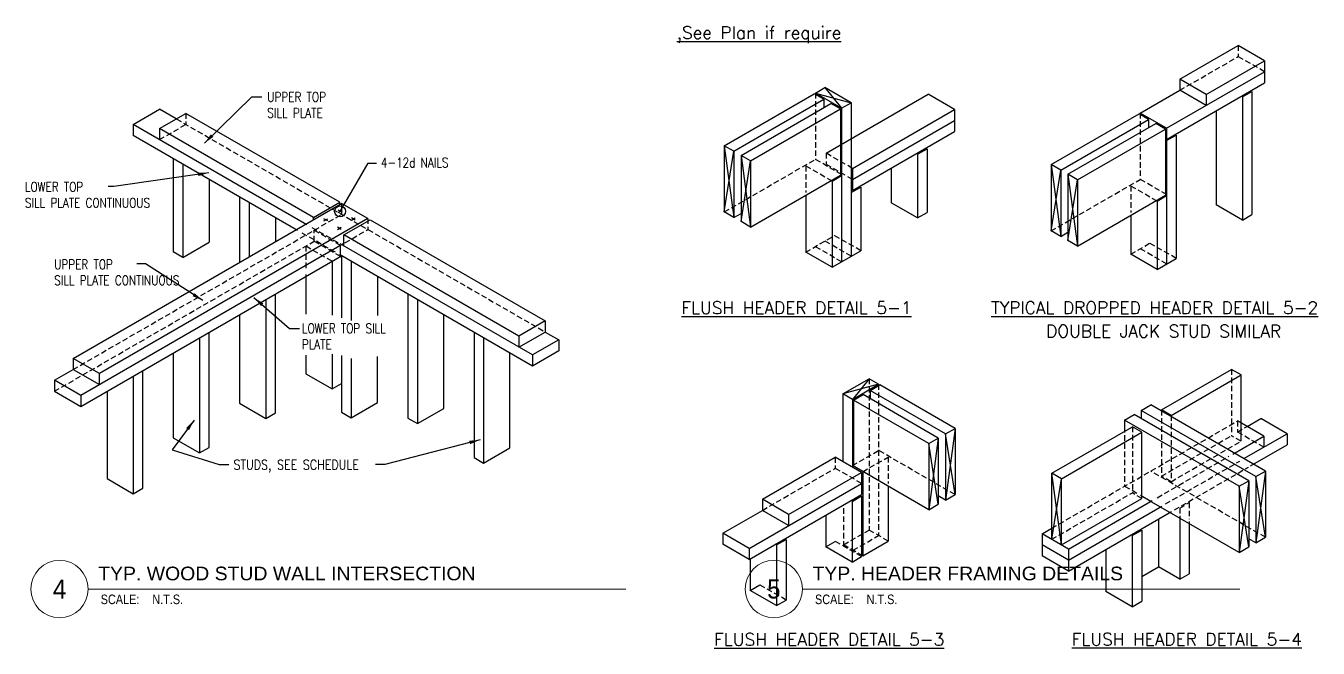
# Model space of a CAD drawing. Extents: x 4834 to 83801, y -13735 to 32221.
# Drawn here: x 10893.8 to 11130.3, y -4337.4 to -4223.6 of the extents above; entities that cross this region are included whole.
import ezdxf
from ezdxf.enums import TextEntityAlignment as Align

# ---------------------------------------------------------------- set-up
doc = ezdxf.new("R2018")
doc.units = 0
doc.header["$LTSCALE"] = 8
doc.header["$MEASUREMENT"] = 0
doc.linetypes.add('HIDDEN2', pattern=[0.1875, 0.125, -0.0625])
doc.layers.get('0').update_dxf_attribs({"lineweight": 9})
for name, color, linetype in [('S-ANNO-TEXT', 50, 'Continuous'), ('S-SECT-ELEV', 1, 'Continuous'), ('S-SECT-MBND', 2, 'Continuous')]:
    doc.layers.add(name, color=color, linetype=linetype)
doc.styles.add('1', font='SIMPLEX.shx', dxfattribs={"width": 0.8})
doc.styles.get("Standard").update_dxf_attribs({"font": 'stylu.ttf'})
doc.dimstyles.new('STD-16A', dxfattribs={"dimscale": 16, "dimtxt": 0.109375, "dimasz": 0.125, "dimexe": 0.09375, "dimexo": 0.125, "dimgap": 0.0625, "dimtad": 1, "dimdec": 4, "dimrnd": 0.0625, "dimzin": 3, "dimdsep": 46, "dimlunit": 4, "dimtxsty": 'Standard', "dimblk2": 'TIC', "dimcen": -0.09375, "dimclrd": 256, "dimclre": 256, "dimclrt": 50, "dimadec": 0, "dimazin": 0, "dimtfac": 1, "dimtdec": 4, "dimtmove": 2, "dimatfit": 3, "dimfxl": 1, "dimfrac": 2, "dimtolj": 1, "dimtzin": 0, "dimarcsym": 0})

# ---------------------------------------------------------------- blocks, each defined once
blk = doc.blocks.new('TIC')
for p, q in [((-1, 0), (0, 0)), ((0, 0), (0.5, 0))]:
    blk.add_line(p, q)
at = {"color": 33}
blk.add_line((0.22, 0.38), (-0.22, -0.38), dxfattribs=at)
blk = doc.blocks.new('*U338')
at = {"color": 160}
blk.add_line((0, 0), (5.002, 0), dxfattribs=at)
blk.add_circle((-0.328, 0), 0.328, dxfattribs=at)
at = {"color": 2, "width": 0.85}
blk.add_text('SCALE:', height=0.1094, dxfattribs=at).set_placement((0.143, -0.172))
at = {"color": 210, "lineweight": 30, "width": 1.0625, "flags": 104}
blk.add_attdef('TITLE', text='', height=0.188, dxfattribs=at).set_placement((0.115, 0.257), align=Align.TOP_LEFT)
at = {"color": 3, "width": 0.9375}
blk.add_attdef('SN', text='', height=0.219, dxfattribs=at).set_placement((-0.328, 0), align=Align.MIDDLE)
at = {"color": 2, "width": 0.85}
blk.add_attdef('SCL', (0.733, -0.172), '', height=0.109, dxfattribs=at)
blk = doc.blocks.new('*U340')
at = {"color": 160}
blk.add_line((0, 0), (6.15, 0), dxfattribs=at)
blk.add_circle((-0.328, 0), 0.328, dxfattribs=at)
at = {"color": 2, "width": 0.85}
blk.add_text('SCALE:', height=0.1094, dxfattribs=at).set_placement((0.143, -0.172))
at = {"color": 210, "lineweight": 30, "width": 1.0625, "flags": 104}
blk.add_attdef('TITLE', text='', height=0.188, dxfattribs=at).set_placement((0.115, 0.257), align=Align.TOP_LEFT)
at = {"color": 3, "width": 0.9375}
blk.add_attdef('SN', text='', height=0.219, dxfattribs=at).set_placement((-0.328, 0), align=Align.MIDDLE)
at = {"color": 2, "width": 0.85}
blk.add_attdef('SCL', (0.733, -0.172), '', height=0.109, dxfattribs=at)

msp = doc.modelspace()

# ---------------------------------------------------------------- linework, layer by layer
at = {"layer": 'S-SECT-ELEV'}
for p, q in [((11104.98012, -4233.3363), (11115.68716, -4227.15459)), ((11120.49966, -4229.93308), (11115.68716, -4227.15459)), ((11109.79262, -4236.11479), (11120.49966, -4229.93308)), ((11120.49966, -4229.93308), (11120.49966, -4233.97454)), ((11102.5683, -4242.30648), (11120.49966, -4231.95381)), ((11102.5683, -4244.32721), (11120.49966, -4233.97454)), ((11109.79262, -4236.11479), (11104.98012, -4233.3363)), ((11104.98012, -4233.3363), (11104.98012, -4235.35702)), ((11021.61322, -4245.48901), (11038.06443, -4235.9909)), ((11038.2819, -4235.86535), (11040.0319, -4234.85498)), ((11044.8444, -4237.63348), (11040.0319, -4234.85498)), ((11040.24988, -4246.85349), (11058.91087, -4236.07956)), ((11063.72337, -4238.85806), (11058.91087, -4236.07956)), ((11097.7558, -4239.52799), (11104.98012, -4235.35702)), ((11109.79262, -4238.13552), (11104.98012, -4235.35702)), ((11109.79262, -4236.11479), (11109.79262, -4238.13552)), ((11118.19266, -4235.54182), (11118.19266, -4258.09262)), ((10913.42363, -4241.5875), (10918.23613, -4238.809)), ((10921.31368, -4240.58583), (10918.23613, -4238.809)), ((11023.36322, -4246.49937), (11039.81443, -4237.00127)), ((11024.67572, -4247.25715), (11041.12693, -4237.75904)), ((11026.42572, -4248.26751), (11042.87693, -4238.7694)), ((11039.81443, -4237.00127), (11039.81443, -4238.51681)), ((11043.0944, -4238.64385), (11044.8444, -4237.63348)), ((11043.0944, -4238.64385), (11043.0944, -4266.72202)), ((11044.8444, -4237.63348), (11044.8444, -4265.71165)), ((11045.06238, -4249.63199), (11063.72337, -4238.85806)), ((11063.72337, -4238.85806), (11063.72337, -4242.89951)), ((11116.44266, -4236.55219), (11116.44266, -4259.10298)), ((10918.25118, -4242.35396), (10923.06368, -4239.57546)), ((10951.21215, -4255.82699), (10923.06368, -4239.57546)), ((11045.06238, -4251.65271), (11063.72337, -4240.87879)), ((11081.43389, -4248.95145), (11097.53833, -4239.65354)), ((11083.18389, -4249.96181), (11099.28833, -4240.6639)), ((11099.28833, -4240.6639), (11099.28833, -4242.17945)), ((11111.63016, -4239.09535), (11111.63016, -4256.32448)), ((10913.42363, -4241.5875), (10913.42363, -4243.60822)), ((10945.22738, -4259.9494), (10913.42363, -4241.5875)), ((10918.25118, -4242.35396), (10918.25118, -4244.37469)), ((10946.39965, -4258.60549), (10918.25118, -4242.35396)), ((11045.06238, -4253.67344), (11063.72337, -4242.89951)), ((11084.49639, -4250.71958), (11100.60083, -4241.42168)), ((11086.24639, -4251.72995), (11102.35083, -4242.43204)), ((11104.3183, -4243.55219), (11104.3183, -4266.10298)), ((10943.52057, -4260.9847), (10913.42363, -4243.60822)), ((11021.61322, -4245.48901), (11021.61322, -4257.61337)), ((11023.36322, -4246.49937), (11021.61322, -4245.48901)), ((11102.5683, -4244.32721), (11102.35083, -4244.20165)), ((11102.5683, -4244.56255), (11102.5683, -4267.11334)), ((10920.7541, -4247.84048), (10920.7541, -4264.92923)), ((11023.36322, -4246.49937), (11023.36322, -4258.62373)), ((11026.42572, -4248.26751), (11024.67572, -4247.25715)), ((11024.67572, -4247.25715), (11024.67572, -4259.3815)), ((11026.42572, -4248.26751), (11026.42572, -4260.39186)), ((11056.96875, -4247.06405), (11056.96875, -4258.71165)), ((11058.71875, -4246.05369), (11058.71875, -4257.70129)), ((10922.5041, -4248.85084), (10922.5041, -4265.93959)), ((11052.15625, -4249.57779), (11052.15625, -4255.93316)), ((11081.43389, -4248.95145), (11081.43389, -4261.0758)), ((11083.18389, -4249.96181), (11081.43389, -4248.95145)), ((11083.18389, -4249.96181), (11083.18389, -4262.08617)), ((10927.3166, -4251.62934), (10927.3166, -4263.1611)), ((11026.42572, -4260.39186), (11042.87693, -4250.89376)), ((11041.3444, -4251.9627), (11041.3444, -4267.73238)), ((11084.49639, -4250.71958), (11084.49639, -4262.84394)), ((11086.24639, -4251.72995), (11084.49639, -4250.71958)), ((11086.24639, -4251.72995), (11086.24639, -4263.8543)), ((10932.87846, -4254.84048), (10932.87846, -4266.81975)), ((11036.5319, -4254.46945), (11036.5319, -4264.95388)), ((11046.5944, -4253.05369), (11046.5944, -4264.70129)), ((11086.24639, -4263.8543), (11102.35083, -4254.5564)), ((10934.62846, -4255.85084), (10934.62846, -4265.80939)), ((10946.39965, -4258.60549), (10951.21215, -4255.82699)), ((10950.92873, -4257.71298), (10951.6392, -4257.30278)), ((10951.6392, -4257.71298), (10950.92873, -4257.30278)), ((10951.21215, -4256.23479), (10951.21215, -4255.82699)), ((10956.37782, -4258.80939), (10951.56532, -4256.03089)), ((10951.56532, -4256.03089), (10951.56532, -4258.05162)), ((11023.36322, -4258.62373), (11021.61322, -4257.61337)), ((11056.96875, -4258.71165), (11052.15625, -4255.93316)), ((11056.96875, -4258.71165), (11058.71875, -4257.70129)), ((11100.8183, -4255.62533), (11100.8183, -4268.12371)), ((11116.44266, -4259.10298), (11111.63016, -4256.32448)), ((10939.44096, -4258.62934), (10939.44096, -4263.03089)), ((10946.39965, -4259.01329), (10946.39965, -4258.60549)), ((10948.33145, -4259.25608), (10949.04192, -4258.84589)), ((10949.04192, -4259.25608), (10948.33145, -4258.84589)), ((10953.34993, -4259.11086), (10954.0604, -4258.70066)), ((10954.0604, -4259.11086), (10953.34993, -4258.70066)), ((11023.36322, -4258.62373), (11024.67572, -4257.86596)), ((11026.42572, -4260.39186), (11024.67572, -4259.3815)), ((11096.0058, -4258.13209), (11096.0058, -4265.34521)), ((11116.44266, -4259.10298), (11118.19266, -4258.09262)), ((10950.79653, -4260.81759), (10951.507, -4260.4074)), ((10951.507, -4260.81759), (10950.79653, -4260.4074)), ((10951.94901, -4263.83441), (10951.94901, -4261.80941)), ((11083.18389, -4262.08617), (11081.43389, -4261.0758)), ((11083.18389, -4262.08617), (11084.49639, -4261.32839)), ((10922.5041, -4265.93959), (10927.3166, -4263.1611)), ((10951.35663, -4265.76708), (10951.35663, -4263.74635)), ((11041.3444, -4267.73238), (11046.5944, -4264.70129)), ((11086.24639, -4263.8543), (11084.49639, -4262.84394)), ((10922.5041, -4265.93959), (10920.7541, -4264.92923)), ((10949.81532, -4266.6397), (10949.81532, -4276.4937)), ((10951.56532, -4265.62934), (10951.56532, -4276.97549)), ((10953.31532, -4266.6397), (10953.31532, -4277.4573)), ((11041.3444, -4267.73238), (11036.5319, -4264.95388)), ((11100.8183, -4268.12371), (11096.0058, -4265.34521)), ((11100.8183, -4268.12371), (11104.3183, -4266.10298)), ((10945.00282, -4269.07993), (10945.00282, -4276.3331)), ((10958.12782, -4269.4182), (10958.12782, -4276.54723)), ((10937.69096, -4273.6397), (10937.69096, -4295.37746)), ((10965.43967, -4273.6397), (10965.43967, -4296.32933)), ((10988.83814, -4277.55037), (10988.83814, -4279.57109)), ((10925.5666, -4280.6397), (10925.5666, -4301.68996)), ((10977.56403, -4280.6397), (10977.56403, -4303.5487)), ((10984.02564, -4282.34959), (10988.83814, -4279.57109)), ((10984.02564, -4280.32887), (10984.02564, -4282.34959)), ((10949.81532, -4283.61362), (10949.81532, -4289.9737)), ((10986.48522, -4283.76963), (10986.48522, -4285.79036)), ((10953.31532, -4284.41662), (10953.31532, -4295.2524)), ((10913.44225, -4287.6397), (10913.44225, -4309.17121)), ((11043.29964, -4290.8889), (11048.11214, -4288.11041)), ((11049.86214, -4289.12077), (11048.11214, -4288.11041)), ((11101.63359, -4293.81911), (11114.44951, -4286.41983)), ((11103.38359, -4294.82947), (11116.19951, -4287.4302)), ((11116.19951, -4287.4302), (11114.44951, -4286.41983)), ((11116.19951, -4299.55455), (11116.19951, -4287.4302)), ((11043.29964, -4290.8889), (11043.29964, -4303.19739)), ((11045.04964, -4291.89927), (11043.29964, -4290.8889)), ((11062.09733, -4298.20548), (11048.32961, -4290.25669)), ((11048.32961, -4290.25669), (11048.32961, -4291.77223)), ((11063.84733, -4297.19512), (11050.07961, -4289.24632)), ((10903.82288, -4291.17272), (10903.82288, -4293.19345)), ((11059.03483, -4299.97362), (11045.26711, -4292.02482)), ((11060.78483, -4298.96326), (11047.01711, -4291.01446)), ((11097.92296, -4293.90227), (11099.67296, -4292.89191)), ((11120.65703, -4305.00707), (11099.67296, -4292.89191)), ((11094.86046, -4295.67041), (11096.61046, -4294.66004)), ((11117.59453, -4306.7752), (11096.61046, -4294.66004)), ((11118.90703, -4306.01743), (11097.92296, -4293.90227)), ((11097.92296, -4293.90227), (11097.92296, -4295.41781)), ((11103.38359, -4294.82947), (11101.63359, -4293.81911)), ((11117.30452, -4296.8574), (11119.84297, -4295.39183)), ((11124.65547, -4298.17033), (11119.84297, -4295.39183)), ((11062.09733, -4298.20548), (11063.84733, -4297.19512)), ((11063.84733, -4297.19512), (11063.84733, -4309.31948)), ((11081.57772, -4305.39837), (11096.30382, -4296.89625)), ((11083.32772, -4306.40874), (11098.05382, -4297.90661)), ((11115.84453, -4307.78557), (11094.86046, -4295.67041)), ((11094.86046, -4295.67041), (11094.86046, -4297.9815)), ((11098.05382, -4310.03097), (11098.05382, -4297.90661)), ((11120.36702, -4298.62554), (11115.55452, -4295.84704)), ((11059.03483, -4299.97362), (11060.78483, -4298.96326)), ((11059.03483, -4299.97362), (11059.03483, -4312.09798)), ((11060.78483, -4298.96326), (11060.78483, -4311.08761)), ((11062.09733, -4298.20548), (11062.09733, -4310.32984)), ((11114.70802, -4301.89276), (11120.36702, -4298.62554)), ((11116.73546, -4302.74295), (11124.65547, -4298.17033)), ((11117.9211, -4304.07914), (11124.65547, -4300.19105)), ((11120.36702, -4298.62554), (11120.36702, -4300.64626)), ((11124.65547, -4298.17033), (11124.65547, -4300.19105)), ((11028.58249, -4310.1788), (11041.90542, -4302.4868)), ((11059.03483, -4312.09798), (11045.04964, -4304.02362)), ((11118.90703, -4306.01743), (11120.65703, -4305.00707)), ((11120.65703, -4305.00707), (11120.65703, -4317.13142)), ((11026.17067, -4319.14898), (11046.73981, -4307.27338)), ((11033.39499, -4312.95729), (11046.71792, -4305.2653)), ((11081.57772, -4317.52273), (11081.57772, -4305.39837)), ((11083.32772, -4306.40874), (11081.57772, -4305.39837)), ((11083.32772, -4318.53309), (11083.32772, -4306.40874)), ((11115.84453, -4307.78557), (11117.59453, -4306.7752)), ((11117.59453, -4306.7752), (11117.59453, -4318.89956)), ((11118.90703, -4306.01743), (11118.90703, -4318.14179)), ((11026.17067, -4321.16971), (11046.73981, -4309.29411)), ((11051.61214, -4307.72487), (11051.61214, -4317.82141)), ((11062.09733, -4310.32984), (11060.78483, -4309.57207)), ((11062.09733, -4310.32984), (11063.84733, -4309.31948)), ((11099.67296, -4310.57326), (11097.81269, -4309.49923)), ((11115.84453, -4307.78557), (11115.84453, -4319.90992)), ((11028.58249, -4310.1788), (11028.58249, -4312.19952)), ((11033.39499, -4312.95729), (11028.58249, -4310.1788)), ((11044.98981, -4310.56509), (11044.98981, -4321.67009)), ((11059.03483, -4312.09798), (11060.78483, -4311.08761)), ((11083.32772, -4318.53309), (11098.05382, -4310.03097)), ((11084.60692, -4319.27164), (11099.94195, -4310.41796)), ((11084.60692, -4321.29237), (11101.72503, -4311.40922)), ((11115.84453, -4319.90992), (11099.47195, -4310.4572)), ((11021.35817, -4316.37049), (11028.58249, -4312.19952)), ((11033.39499, -4314.97802), (11028.58249, -4312.19952)), ((11033.39499, -4312.95729), (11033.39499, -4314.97802)), ((11040.17731, -4313.10825), (11040.17731, -4318.89159)), ((11084.60692, -4323.31309), (11103.46095, -4312.42771)), ((11101.07407, -4313.80578), (11101.07407, -4322.54509)), ((11104.98236, -4313.20617), (11104.98236, -4324.80155)), ((11106.73236, -4314.22612), (11106.73236, -4323.79119)), ((11026.17067, -4319.14898), (11021.35817, -4316.37049)), ((11021.35817, -4316.37049), (11021.35817, -4318.39121)), ((11079.79442, -4316.49314), (11081.57772, -4315.46356)), ((11079.79442, -4316.49314), (11079.79442, -4320.5346)), ((11084.60692, -4319.27164), (11079.79442, -4316.49314)), ((11096.26157, -4316.81962), (11096.26157, -4329.8365)), ((11098.01157, -4315.80926), (11098.01157, -4328.82614)), ((11026.17067, -4321.16971), (11021.35817, -4318.39121)), ((11026.17067, -4319.14898), (11026.17067, -4321.16971)), ((11031.17528, -4318.51564), (11031.17528, -4329.62063)), ((11032.92528, -4317.50527), (11032.92528, -4328.61027)), ((11044.98981, -4321.67009), (11040.17731, -4318.89159)), ((11046.9591, -4320.50784), (11051.61214, -4317.82141)), ((11084.60692, -4321.29237), (11079.79442, -4318.51387)), ((11084.60692, -4319.27164), (11084.60692, -4323.31309)), ((11115.84453, -4319.90992), (11117.59453, -4318.89956)), ((11118.90703, -4318.14179), (11117.59453, -4317.38401)), ((11118.90703, -4318.14179), (11120.65703, -4317.13142)), ((11026.36278, -4321.05879), (11026.36278, -4326.84213)), ((11044.98981, -4321.67009), (11046.73981, -4320.65973)), ((11084.60692, -4323.31309), (11079.79442, -4320.5346)), ((11091.44907, -4319.36278), (11091.44907, -4327.058)), ((11098.01157, -4324.31323), (11101.07407, -4322.54509)), ((11104.98236, -4324.80155), (11101.07407, -4322.54509)), ((11104.98236, -4324.80155), (11106.73236, -4323.79119)), ((11031.17528, -4329.62063), (11026.36278, -4326.84213)), ((11031.17528, -4329.62063), (11032.92528, -4328.61027)), ((11096.26157, -4329.8365), (11091.44907, -4327.058)), ((11096.26157, -4329.8365), (11098.01157, -4328.82614))]:
    msp.add_line(p, q, dxfattribs=at)
at = {"layer": 'S-SECT-ELEV', "linetype": 'HIDDEN2'}
for p, q in [((10956.37782, -4258.80939), (10956.37782, -4260.83012)), ((10946.52919, -4262.97995), (10946.52919, -4260.95923))]:
    msp.add_line(p, q, dxfattribs=at)
at = {"layer": 'S-SECT-ELEV'}
for points in [[(10956.37782, -4258.80939), (10907.25414, -4287.17096), (10902.44164, -4284.39246), (10951.56532, -4256.03089)], [(10951.94901, -4261.81368), (10956.76521, -4259.03305), (10988.83814, -4277.55037), (10984.02564, -4280.32887), (10951.94901, -4261.80941)], [(10951.95041, -4263.38628), (10903.82288, -4291.17272), (10899.01038, -4288.39422), (10902.42622, -4286.42209)], [(10988.83814, -4279.57109), (10991.29772, -4280.99113), (10986.48522, -4283.76963), (10951.32086, -4263.46748)], [(10899.01038, -4288.39422), (10899.01038, -4290.41495), (10903.82288, -4293.19345), (10951.56532, -4265.62934)], [(10991.29772, -4280.99113), (10991.29772, -4283.01186), (10986.48522, -4285.79036), (10951.18095, -4265.40742)], [(10932.87846, -4276.4182), (10932.87846, -4292.59896), (10937.69096, -4295.37746), (10939.44096, -4294.36709), (10939.44096, -4272.62934)], [(10963.68967, -4272.62934), (10963.68967, -4295.31896), (10965.43967, -4296.32933), (10970.25217, -4293.55083), (10970.25217, -4276.4182)], [(10920.7541, -4283.4182), (10920.7541, -4298.91146), (10925.5666, -4301.68996), (10927.3166, -4300.6796), (10927.3166, -4279.62934)], [(10975.81403, -4279.62934), (10975.81403, -4302.53834), (10977.56403, -4303.5487), (10982.37653, -4300.7702), (10982.37653, -4283.4182)], [(10902.44164, -4284.39246), (10902.44164, -4286.41318), (10907.25414, -4289.19168), (10907.25414, -4287.17096)], [(10945.00282, -4283.82776), (10945.00282, -4287.1952), (10949.81532, -4289.9737), (10951.56532, -4288.96333)], [(10951.56532, -4283.88129), (10951.56532, -4294.24204), (10953.31532, -4295.2524), (10958.12782, -4292.47391), (10958.12782, -4284.04189)], [(10908.62975, -4290.4182), (10908.62975, -4306.39271), (10913.44225, -4309.17121), (10915.19225, -4308.16085), (10915.19225, -4286.62934)]]:
    msp.add_lwpolyline(points, dxfattribs=at)
at = {"layer": 'S-SECT-MBND', "linetype": 'HIDDEN2'}
for p, q in [((11104.98012, -4235.35702), (11115.68716, -4229.17531)), ((11115.68716, -4227.15459), (11115.68716, -4229.17531)), ((11120.49966, -4231.95381), (11115.68716, -4229.17531)), ((11038.2819, -4235.86535), (11038.2819, -4247.9897)), ((10921.31368, -4240.58583), (10988.83814, -4279.57109)), ((10923.06368, -4239.57546), (10923.06368, -4241.59619)), ((11097.7558, -4239.52799), (11097.7558, -4251.65234)), ((10918.25118, -4244.37469), (10923.06368, -4241.59619)), ((11021.61322, -4257.61337), (11038.2819, -4247.9897)), ((11043.0944, -4250.7682), (11038.2819, -4247.9897)), ((11040.24988, -4246.85349), (11040.24478, -4248.80805)), ((11045.06238, -4249.63199), (11040.24988, -4246.85349)), ((11036.5319, -4249.1842), (11036.5319, -4254.05638)), ((11041.3444, -4251.9627), (11036.5319, -4249.1842)), ((11045.06238, -4251.65271), (11040.24988, -4248.87421)), ((11081.43389, -4261.0758), (11097.7558, -4251.65234)), ((11096.0058, -4252.84684), (11096.0058, -4257.71902)), ((11100.8183, -4255.62533), (11096.0058, -4252.84684)), ((11102.5683, -4254.43084), (11097.7558, -4251.65234)), ((10902.42622, -4286.42209), (10951.56532, -4258.05162)), ((10950.42651, -4264.97185), (10943.94615, -4261.23041)), ((10950.93397, -4263.24411), (10945.73033, -4260.23979)), ((10951.35663, -4263.74635), (10946.52919, -4260.95923)), ((10952.18442, -4263.25118), (10956.37782, -4260.83012)), ((11036.5319, -4264.95388), (11041.7819, -4261.92279)), ((11046.5944, -4264.70129), (11041.7819, -4261.92279)), ((10899.01038, -4290.41495), (10946.75282, -4262.85084)), ((10945.00282, -4263.8612), (10945.00282, -4268.23509)), ((10949.81532, -4266.6397), (10945.00282, -4263.8612)), ((10951.35663, -4265.74982), (10946.52919, -4262.9627)), ((11043.0944, -4266.72202), (11038.2819, -4263.94352)), ((11044.8444, -4265.71165), (11040.0319, -4262.93316)), ((11096.0058, -4265.34521), (11099.5058, -4263.32448)), ((11102.5683, -4267.11334), (11097.7558, -4264.33485)), ((11104.3183, -4266.10298), (11099.5058, -4263.32448)), ((11048.11214, -4288.11041), (11048.11214, -4315.80068)), ((11114.44951, -4286.41983), (11114.44951, -4298.54419)), ((11049.86214, -4289.12077), (11049.86214, -4301.24512)), ((11101.63359, -4293.81911), (11101.63359, -4305.94347)), ((11103.38359, -4294.82947), (11103.38359, -4306.95383)), ((11081.57772, -4315.46356), (11115.55452, -4295.84704)), ((11096.30382, -4296.89625), (11096.30382, -4309.02061)), ((11115.55452, -4295.84704), (11115.55452, -4297.86777)), ((11115.55452, -4297.86777), (11117.30452, -4296.8574)), ((11120.36702, -4300.64626), (11115.55452, -4297.86777)), ((11094.86046, -4298.45556), (11094.86046, -4307.79476)), ((11101.63359, -4305.94347), (11114.44951, -4298.54419)), ((11103.38359, -4306.95383), (11116.19951, -4299.55455)), ((11116.19951, -4299.55455), (11114.44951, -4298.54419)), ((11041.92731, -4302.49944), (11041.92731, -4304.49488)), ((11045.04964, -4304.02362), (11049.86214, -4301.24512)), ((11046.9591, -4305.12605), (11051.61214, -4302.43962)), ((11063.84733, -4309.31948), (11049.86214, -4301.24512)), ((11049.86214, -4301.24512), (11049.86214, -4316.81104)), ((11051.61214, -4302.43962), (11051.61214, -4307.3118)), ((11100.87299, -4309.88042), (11113.98858, -4302.30813)), ((11028.58249, -4312.19952), (11041.92731, -4304.49488)), ((11046.73981, -4307.27338), (11041.92731, -4304.49488)), ((11120.65703, -4317.13142), (11099.67296, -4305.01626)), ((11102.37773, -4311.03239), (11115.96052, -4303.19036)), ((11103.99806, -4312.11762), (11117.5499, -4304.29346)), ((11103.38359, -4306.95383), (11101.63359, -4305.94347)), ((11081.57772, -4317.48428), (11096.30382, -4308.98216)), ((11097.11611, -4309.09706), (11094.86046, -4307.79476)), ((11098.05382, -4310.03097), (11096.30382, -4309.02061)), ((11043.4591, -4311.82606), (11043.4591, -4318.48711)), ((11104.98236, -4311.78467), (11106.73236, -4310.7743)), ((11104.98236, -4311.78467), (11104.98236, -4312.90019)), ((11106.73236, -4310.7743), (11106.73236, -4313.78413)), ((11043.4591, -4318.48711), (11048.11214, -4315.80068)), ((11045.2091, -4319.49748), (11049.86214, -4316.81104)), ((11051.61214, -4317.82141), (11048.11214, -4315.80068)), ((11046.73981, -4320.65973), (11041.92731, -4317.88123)), ((11046.9591, -4320.50784), (11043.4591, -4318.48711)), ((11032.92528, -4328.61027), (11028.11278, -4325.83177))]:
    msp.add_line(p, q, dxfattribs=at)
at = {"layer": 'S-SECT-MBND'}
for p, q in [((11039.81443, -4237.00127), (11038.06443, -4235.9909)), ((11043.0944, -4238.64385), (11038.2819, -4235.86535)), ((11038.2819, -4235.86535), (11044.8444, -4237.63348)), ((11040.0319, -4234.85498), (11043.0944, -4238.64385)), ((11116.44266, -4236.55219), (11118.19266, -4235.54182)), ((11042.87693, -4238.7694), (11041.12693, -4237.75904)), ((11042.87693, -4238.7694), (11042.87693, -4250.89376)), ((11099.28833, -4240.6639), (11097.53833, -4239.65354)), ((11102.5683, -4242.30648), (11097.7558, -4239.52799)), ((11102.35083, -4242.43204), (11100.60083, -4241.42168)), ((11102.35083, -4242.43204), (11102.35083, -4254.5564)), ((11102.5683, -4242.30648), (11102.5683, -4244.32721)), ((11102.5683, -4244.56255), (11104.3183, -4243.55219)), ((11021.61322, -4245.48901), (11023.36322, -4258.62373)), ((11021.61322, -4257.61337), (11023.36322, -4246.49937)), ((11024.67572, -4247.25715), (11026.42572, -4260.39186)), ((11024.67572, -4259.3815), (11026.42572, -4248.26751)), ((11056.96875, -4247.06405), (11058.71875, -4246.05369)), ((11045.06238, -4249.63199), (11045.06238, -4253.67344)), ((11081.43389, -4248.95145), (11083.18389, -4262.08617)), ((11081.43389, -4261.0758), (11083.18389, -4249.96181)), ((11041.3444, -4251.9627), (11043.08318, -4250.95881)), ((11084.49639, -4250.71958), (11086.24639, -4263.8543)), ((11084.49639, -4262.84394), (11086.24639, -4251.72995)), ((11044.8444, -4254.06405), (11046.5944, -4253.05369)), ((11100.8183, -4255.62533), (11102.55708, -4254.62145)), ((11048.11214, -4288.11041), (11045.04964, -4291.89927)), ((11049.86214, -4289.12077), (11043.29964, -4290.8889)), ((11045.04964, -4291.89927), (11049.86214, -4289.12077)), ((11048.32961, -4290.25669), (11050.07961, -4289.24632)), ((11045.04964, -4291.89927), (11045.04964, -4304.02362)), ((11045.26711, -4292.02482), (11047.01711, -4291.01446)), ((11045.26711, -4292.02482), (11045.26711, -4304.14918)), ((11063.84733, -4297.19512), (11062.09733, -4310.32984)), ((11098.05382, -4297.90661), (11096.30382, -4296.89625)), ((11060.78483, -4298.96326), (11059.03483, -4312.09798)), ((11060.78483, -4311.08761), (11059.03483, -4299.97362)), ((11063.84733, -4309.31948), (11062.09733, -4298.20548)), ((11046.71792, -4305.2653), (11041.90542, -4302.4868)), ((11120.65703, -4305.00707), (11118.90703, -4318.14179)), ((11046.73981, -4305.27794), (11046.73981, -4309.29411)), ((11046.9591, -4305.12605), (11046.9591, -4320.50784)), ((11083.32772, -4318.53309), (11081.57772, -4305.39837)), ((11081.57772, -4317.48428), (11083.32772, -4306.40874)), ((11117.59453, -4306.7752), (11115.84453, -4319.90992)), ((11120.65703, -4317.13142), (11118.90703, -4306.01743)), ((11044.98981, -4310.56509), (11046.73981, -4309.55473)), ((11046.73981, -4309.55473), (11046.73981, -4320.65973)), ((11117.59453, -4318.89956), (11115.84453, -4307.78557)), ((11096.26157, -4316.81962), (11098.01157, -4315.80926)), ((11031.17528, -4318.51564), (11032.92528, -4317.50527)), ((11040.17731, -4318.89159), (11041.92731, -4317.88123)), ((11026.36278, -4326.84213), (11028.11278, -4325.83177))]:
    msp.add_line(p, q, dxfattribs=at)

# ---------------------------------------------------------------- block references
ref = msp.add_blockref('*U340', (10905.18248, -4326.60502), dxfattribs=dict(xscale=16, yscale=16, zscale=16))
lines = msp.add_mtext('\\W1.0625;TYP. WOOD STUD WALL INTERSECTION', dxfattribs={"color": 210, "insert": (10907.01577, -4322.49863), "char_height": 2.5, "attachment_point": 1})
ref.add_attrib('TITLE', '', (10907.01577, -4322.49863)).embed_mtext(lines)
ref.add_attrib('SN', '4', dxfattribs={"color": 3, "height": 3.5, "width": 0.9375}).set_placement((10899.93653, -4326.60502), align=Align.MIDDLE)
ref.add_attrib('SCL', 'N.T.S.', (10916.91562, -4329.35525), dxfattribs={"color": 2, "height": 1.75, "width": 0.85})
ref = msp.add_blockref('*U338', (11035.92713, -4326.60502), dxfattribs=dict(xscale=16, yscale=16, zscale=16))
lines = msp.add_mtext('\\W1.0625;TYP. HEADER FRAMING DETAILS', dxfattribs={"color": 210, "insert": (11037.76042, -4322.49863), "char_height": 2.5, "attachment_point": 1})
ref.add_attrib('TITLE', '', (11037.76042, -4322.49863)).embed_mtext(lines)
ref.add_attrib('SN', '5', dxfattribs={"color": 3, "height": 3.5, "width": 0.9375}).set_placement((11030.68117, -4326.60502), align=Align.MIDDLE)
ref.add_attrib('SCL', 'N.T.S.', (11047.66027, -4329.35525), dxfattribs={"color": 2, "height": 1.75, "width": 0.85})

# ---------------------------------------------------------------- texts
at = {"layer": 'S-ANNO-TEXT', "style": '1'}
for s, p in [('%%U,See Plan if require', (11012.90571, -4225.94481)), ('%%UFLUSH HEADER DETAIL 5-1', (11013.7574, -4276.2743)), ('%%UTYPICAL DROPPED HEADER DETAIL 5-2', (11070.44742, -4276.26659)), ('DOUBLE JACK STUD SIMILAR', (11080.53379, -4280.54848)), ('%%UFLUSH HEADER DETAIL 5-3', (11019.76369, -4336.95274)), ('%%UFLUSH HEADER DETAIL 5-4', (11085.20364, -4336.91725))]:
    msp.add_text(s, height=2.275, dxfattribs=at).set_placement(p)
at = {"layer": 'S-ANNO-TEXT', "style": '1', "width": 0.85}
msp.add_text('STUDS, SEE SCHEDULE', height=1.75, dxfattribs=at).set_placement((10931.78514, -4304.73073))
at = {"layer": 'S-ANNO-TEXT', "char_height": 1.75, "attachment_point": 1, "style": '1'}
for s, insert, width in [('UPPER TOP \\PSILL PLATE', (10937.9663, -4235.69868), 21.9165294), ('4-12d NAILS', (10958.77827, -4247.70438), 24.2988186), ('LOWER TOP \\PSILL PLATE CONTINUOUS', (10893.58894, -4252.1406), 28.5971711), ('UPPER TOP \\PSILL PLATE CONTINUOUS', (10898.95524, -4266.32425), 24.8236787), ('LOWER TOP SILL PLATE', (10944.29416, -4278.03771), 17.9228638)]:
    msp.add_mtext(s, dxfattribs=dict(at, insert=insert, width=width))

# ---------------------------------------------------------------- leaders
at = {"layer": 'S-ANNO-TEXT'}
for points, override in [([(10926.45287, -4245.03402), (10935.11135, -4236.53665), (10936.93624, -4236.53665)], {"dimgap": 0.0625, "dimtad": 0}), ([(10927.27003, -4250.43572), (10909.89987, -4252.93303), (10908.83472, -4252.93303)], {"dimgap": 0.0625, "dimtad": 0}), ([(10951.28396, -4257.50788), (10956.40203, -4248.69359), (10957.94319, -4248.69359)], {"dimgap": 0.0625, "dimtad": 0, "dimldrblk": 'DotBlank'}), ([(10926.16222, -4273.8193), (10915.66927, -4267.11786), (10914.09138, -4267.11786)], {"dimgap": 0.0625, "dimtad": 0}), ([(10935.52951, -4273.27418), (10942.02734, -4278.92492), (10943.86261, -4278.92492)], {"dimgap": 0.0625, "dimtad": 0}), ([(10924.56239, -4295.72518), (10920.5433, -4301.13608), (10929.13968, -4303.81364), (10930.92594, -4303.81364)], {"dimgap": 0.0625, "dimtad": 0}), ([(10976.93552, -4299.28854), (10959.47877, -4303.80179), (10957.74911, -4303.80179)], {"dimgap": 0.0625, "dimtad": 0})]:
    msp.add_leader(points, dimstyle='STD-16A', override=override, dxfattribs=at)

doc.saveas('drawing.dxf')
